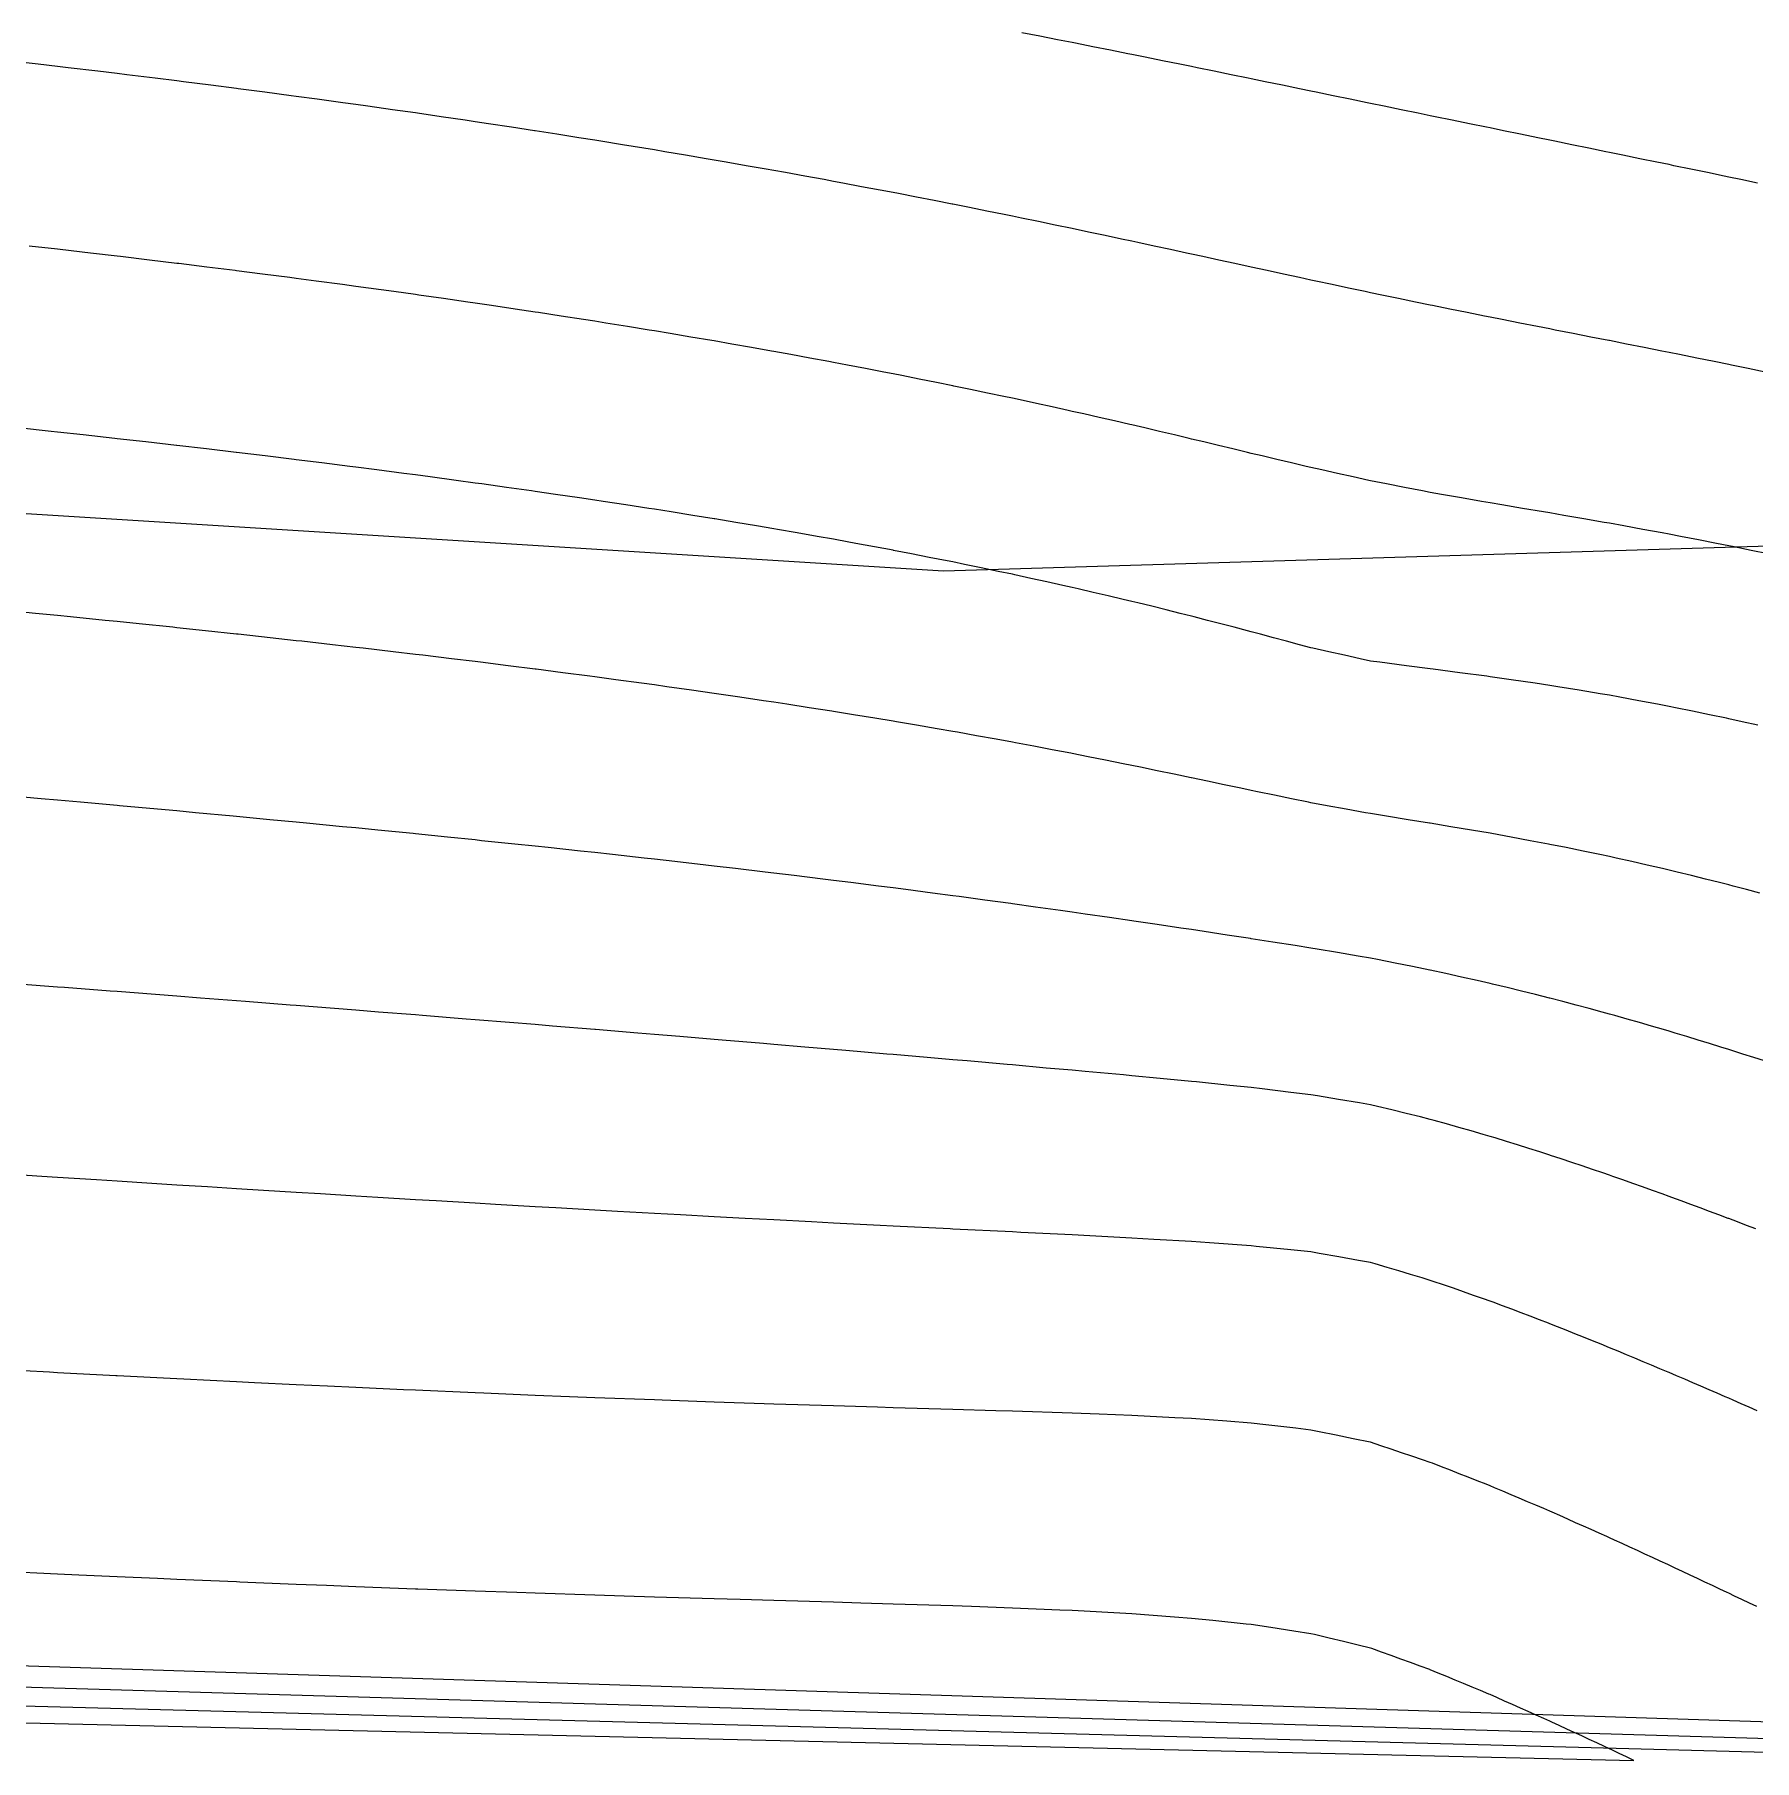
# Model space of a CAD drawing. Header units: metres. Extents: x 0 to 7092, y 40 to 458.
# Drawn here: x 5054.1 to 5114.6, y 40 to 100.8 of the extents above; entities that cross this region are included whole.
import ezdxf

# ---------------------------------------------------------------- set-up
doc = ezdxf.new("R2010")
doc.units = ezdxf.units.M

msp = doc.modelspace()

# ---------------------------------------------------------------- linework, layer by layer
at = {"color": 1}
msp.add_lwpolyline([(5021.657, 85.911), (5086.058, 81.876), (5086.058, 81.876), (5086.058, 81.876), (5086.058, 81.876), (5086.058, 81.876), (5086.058, 81.876), (5086.058, 81.876), (5086.058, 81.876), (5156.988, 84.03), (5156.988, 84.03), (5156.988, 84.03), (5156.988, 84.03), (5156.988, 84.03), (5156.988, 84.03), (5222.102, 84)], dxfattribs=at)
at = {"layer": 'Contour_Level_13'}
msp.add_lwpolyline([(5114.714, 95.529), (5114.132, 95.652), (5113.705, 95.742), (5113.548, 95.775), (5112.956, 95.898), (5112.365, 96.021), (5111.774, 96.144), (5111.604, 96.18), (5111.178, 96.267), (5110.58, 96.39), (5109.982, 96.514), (5109.503, 96.612), (5109.384, 96.637), (5108.783, 96.76), (5108.181, 96.883), (5107.58, 97.006), (5107.402, 97.043), (5106.979, 97.129), (5106.377, 97.252), (5105.775, 97.375), (5105.301, 97.473), (5105.174, 97.498), (5104.574, 97.622), (5103.974, 97.745), (5103.373, 97.868), (5103.2, 97.903), (5102.774, 97.991), (5102.176, 98.114), (5101.577, 98.237), (5101.098, 98.336), (5100.979, 98.36), (5100.382, 98.483), (5099.784, 98.607), (5099.186, 98.73), (5098.997, 98.769), (5098.589, 98.853), (5097.991, 98.976), (5097.392, 99.099), (5096.896, 99.201), (5096.792, 99.222), (5096.192, 99.345), (5095.59, 99.468), (5094.987, 99.592), (5094.795, 99.631), (5094.382, 99.715), (5093.775, 99.838), (5093.166, 99.961), (5092.694, 100.056), (5092.555, 100.084), (5091.94, 100.207), (5091.323, 100.33), (5090.704, 100.453), (5090.593, 100.476), (5090.079, 100.577), (5089.451, 100.7), (5088.822, 100.823)], dxfattribs=at)
at = {"layer": 'Contour_Level_14'}
msp.add_lwpolyline([(5114.982, 88.88), (5114.39, 89.003), (5113.799, 89.126), (5113.705, 89.146), (5113.191, 89.249), (5112.58, 89.372), (5111.97, 89.495), (5111.604, 89.57), (5111.355, 89.619), (5110.73, 89.742), (5110.107, 89.865), (5109.503, 89.984), (5109.484, 89.988), (5108.854, 90.111), (5108.225, 90.234), (5107.597, 90.357), (5107.402, 90.396), (5106.971, 90.48), (5106.347, 90.604), (5105.724, 90.727), (5105.301, 90.81), (5105.105, 90.85), (5104.493, 90.973), (5103.883, 91.096), (5103.273, 91.219), (5103.2, 91.234), (5102.678, 91.342), (5102.084, 91.465), (5101.49, 91.589), (5101.098, 91.67), (5100.902, 91.712), (5100.325, 91.835), (5099.747, 91.958), (5099.167, 92.081), (5098.997, 92.117), (5098.597, 92.204), (5098.029, 92.327), (5097.459, 92.45), (5096.896, 92.572), (5096.889, 92.574), (5096.324, 92.697), (5095.758, 92.82), (5095.19, 92.943), (5094.795, 93.028), (5094.622, 93.066), (5094.052, 93.189), (5093.482, 93.312), (5092.909, 93.435), (5092.694, 93.482), (5092.332, 93.559), (5091.753, 93.682), (5091.172, 93.805), (5090.593, 93.927), (5090.589, 93.928), (5089.997, 94.051), (5089.403, 94.174), (5088.807, 94.297), (5088.492, 94.362), (5088.204, 94.42), (5087.594, 94.544), (5086.982, 94.667), (5086.391, 94.785), (5086.368, 94.79), (5085.738, 94.913), (5085.107, 95.036), (5084.475, 95.159), (5084.29, 95.195), (5083.829, 95.282), (5083.176, 95.405), (5082.523, 95.529), (5082.189, 95.591), (5081.858, 95.652), (5081.182, 95.775), (5080.506, 95.898), (5080.087, 95.974), (5079.82, 96.021), (5079.119, 96.144), (5078.418, 96.267), (5077.986, 96.343), (5077.706, 96.39), (5076.98, 96.514), (5076.252, 96.637), (5075.885, 96.699), (5075.512, 96.76), (5074.758, 96.883), (5074.004, 97.006), (5073.784, 97.042), (5073.23, 97.129), (5072.448, 97.252), (5071.683, 97.373), (5071.666, 97.375), (5070.855, 97.498), (5070.045, 97.622), (5069.582, 97.692), (5069.221, 97.745), (5068.381, 97.868), (5067.541, 97.991), (5067.481, 98), (5066.672, 98.114), (5065.801, 98.237), (5065.38, 98.297), (5064.915, 98.36), (5064.013, 98.483), (5063.279, 98.584), (5063.105, 98.607), (5062.171, 98.73), (5061.237, 98.853), (5061.178, 98.861), (5060.272, 98.976), (5059.305, 99.099), (5059.076, 99.128), (5058.312, 99.222), (5057.312, 99.345), (5056.975, 99.387), (5056.288, 99.468), (5055.252, 99.592), (5054.874, 99.636), (5054.193, 99.715), (5053.121, 99.838)], dxfattribs=at)
at = {"layer": 'Contour_Level_15'}
msp.add_lwpolyline([(5115.088, 82.477), (5114.494, 82.601), (5113.9, 82.724), (5113.705, 82.764), (5113.279, 82.847), (5112.645, 82.97), (5112.01, 83.093), (5111.604, 83.172), (5111.36, 83.216), (5110.684, 83.339), (5110.008, 83.462), (5109.503, 83.555), (5109.323, 83.586), (5108.608, 83.709), (5107.897, 83.832), (5107.402, 83.918), (5107.181, 83.955), (5106.449, 84.078), (5105.723, 84.201), (5105.301, 84.273), (5105.005, 84.324), (5104.297, 84.447), (5103.596, 84.571), (5103.2, 84.641), (5102.926, 84.694), (5102.291, 84.817), (5101.661, 84.94), (5101.098, 85.05), (5101.041, 85.063), (5100.488, 85.186), (5099.933, 85.309), (5099.377, 85.432), (5098.997, 85.516), (5098.834, 85.556), (5098.319, 85.679), (5097.802, 85.802), (5097.281, 85.925), (5096.896, 86.015), (5096.762, 86.048), (5096.253, 86.171), (5095.742, 86.294), (5095.227, 86.417), (5094.795, 86.52), (5094.71, 86.541), (5094.191, 86.664), (5093.669, 86.787), (5093.146, 86.91), (5092.694, 87.016), (5092.618, 87.033), (5092.081, 87.156), (5091.541, 87.279), (5091, 87.402), (5090.593, 87.495), (5090.453, 87.526), (5089.893, 87.649), (5089.331, 87.772), (5088.767, 87.895), (5088.492, 87.955), (5088.192, 88.018), (5087.606, 88.141), (5087.019, 88.264), (5086.43, 88.387), (5086.391, 88.396), (5085.819, 88.511), (5085.205, 88.634), (5084.591, 88.757), (5084.29, 88.817), (5083.962, 88.88), (5083.32, 89.003), (5082.678, 89.126), (5082.189, 89.22), (5082.029, 89.249), (5081.357, 89.372), (5080.686, 89.495), (5080.087, 89.605), (5080.011, 89.619), (5079.309, 89.742), (5078.608, 89.865), (5077.986, 89.974), (5077.903, 89.988), (5077.171, 90.111), (5076.438, 90.234), (5075.885, 90.327), (5075.699, 90.357), (5074.935, 90.48), (5074.172, 90.604), (5073.784, 90.666), (5073.393, 90.727), (5072.598, 90.85), (5071.803, 90.973), (5071.683, 90.992), (5070.98, 91.096), (5070.153, 91.219), (5069.582, 91.304), (5069.316, 91.342), (5068.456, 91.465), (5067.597, 91.589), (5067.481, 91.605), (5066.709, 91.712), (5065.817, 91.835), (5065.38, 91.895), (5064.907, 91.958), (5063.982, 92.081), (5063.279, 92.175), (5063.049, 92.204), (5062.089, 92.327), (5061.178, 92.444), (5061.129, 92.45), (5060.135, 92.574), (5059.143, 92.697), (5059.076, 92.705), (5058.117, 92.82), (5057.09, 92.943), (5056.975, 92.957), (5056.031, 93.066), (5054.969, 93.189), (5054.874, 93.2), (5053.873, 93.312)], dxfattribs=at)
at = {"layer": 'Contour_Level_16'}
msp.add_lwpolyline([(5114.73, 76.444), (5114.182, 76.568), (5113.705, 76.674), (5113.625, 76.691), (5113.032, 76.814), (5112.435, 76.937), (5111.834, 77.06), (5111.604, 77.107), (5111.198, 77.183), (5110.539, 77.306), (5109.875, 77.429), (5109.503, 77.498), (5109.177, 77.553), (5108.436, 77.676), (5107.691, 77.799), (5107.402, 77.846), (5106.887, 77.922), (5106.045, 78.045), (5105.301, 78.153), (5105.187, 78.168), (5104.243, 78.291), (5103.296, 78.414), (5103.2, 78.427), (5102.357, 78.538), (5101.422, 78.661), (5101.098, 78.703), (5100.735, 78.784), (5100.18, 78.907), (5099.624, 79.03), (5099.07, 79.153), (5098.997, 79.169), (5098.599, 79.276), (5098.14, 79.399), (5097.682, 79.523), (5097.225, 79.646), (5096.896, 79.734), (5096.764, 79.769), (5096.294, 79.892), (5095.824, 80.015), (5095.355, 80.138), (5094.885, 80.261), (5094.795, 80.285), (5094.393, 80.384), (5093.897, 80.508), (5093.4, 80.631), (5092.904, 80.754), (5092.694, 80.806), (5092.389, 80.877), (5091.861, 81), (5091.334, 81.123), (5090.807, 81.246), (5090.593, 81.296), (5090.259, 81.369), (5089.698, 81.492), (5089.137, 81.616), (5088.578, 81.739), (5088.492, 81.758), (5087.987, 81.862), (5087.392, 81.985), (5086.798, 82.108), (5086.391, 82.193), (5086.192, 82.231), (5085.561, 82.354), (5084.932, 82.477), (5084.304, 82.601), (5084.29, 82.603), (5083.638, 82.724), (5082.973, 82.847), (5082.31, 82.97), (5082.189, 82.993), (5081.615, 83.093), (5080.914, 83.216), (5080.216, 83.339), (5080.087, 83.362), (5079.485, 83.462), (5078.749, 83.586), (5078.015, 83.709), (5077.986, 83.714), (5077.244, 83.832), (5076.473, 83.955), (5075.885, 84.049), (5075.694, 84.078), (5074.886, 84.201), (5074.081, 84.324), (5073.784, 84.37), (5073.251, 84.447), (5072.409, 84.571), (5071.683, 84.677), (5071.564, 84.694), (5070.685, 84.817), (5069.809, 84.94), (5069.582, 84.972), (5068.905, 85.063), (5067.993, 85.186), (5067.481, 85.256), (5067.066, 85.309), (5066.119, 85.432), (5065.38, 85.529), (5065.166, 85.556), (5064.183, 85.679), (5063.279, 85.792), (5063.201, 85.802), (5062.183, 85.925), (5061.178, 86.047), (5061.169, 86.048), (5060.117, 86.171), (5059.076, 86.293), (5059.068, 86.294), (5057.982, 86.417), (5056.975, 86.532), (5056.896, 86.541), (5055.776, 86.664), (5054.874, 86.763), (5054.652, 86.787), (5053.498, 86.91)], dxfattribs=at)
at = {"layer": 'Contour_Level_17'}
msp.add_lwpolyline([(5114.795, 70.535), (5114.332, 70.658), (5113.866, 70.781), (5113.705, 70.823), (5113.384, 70.904), (5112.891, 71.027), (5112.393, 71.15), (5111.891, 71.273), (5111.604, 71.343), (5111.373, 71.396), (5110.836, 71.52), (5110.294, 71.643), (5109.745, 71.766), (5109.503, 71.82), (5109.172, 71.889), (5108.578, 72.012), (5107.977, 72.135), (5107.402, 72.251), (5107.366, 72.258), (5106.71, 72.381), (5106.045, 72.505), (5105.37, 72.628), (5105.301, 72.64), (5104.652, 72.751), (5103.92, 72.874), (5103.2, 72.993), (5103.176, 72.997), (5102.421, 73.12), (5101.658, 73.243), (5101.098, 73.333), (5100.914, 73.366), (5100.242, 73.489), (5099.573, 73.613), (5098.997, 73.719), (5098.914, 73.736), (5098.308, 73.859), (5097.71, 73.982), (5097.12, 74.105), (5096.896, 74.152), (5096.529, 74.228), (5095.94, 74.351), (5095.36, 74.474), (5094.795, 74.596), (5094.785, 74.598), (5094.183, 74.721), (5093.587, 74.844), (5092.998, 74.967), (5092.694, 75.031), (5092.393, 75.09), (5091.771, 75.213), (5091.155, 75.336), (5090.593, 75.45), (5090.541, 75.459), (5089.886, 75.583), (5089.238, 75.706), (5088.595, 75.829), (5088.492, 75.849), (5087.914, 75.952), (5087.23, 76.075), (5086.552, 76.198), (5086.391, 76.228), (5085.838, 76.321), (5085.118, 76.444), (5084.403, 76.568), (5084.29, 76.587), (5083.649, 76.691), (5082.891, 76.814), (5082.189, 76.929), (5082.136, 76.937), (5081.337, 77.06), (5080.543, 77.183), (5080.087, 77.254), (5079.732, 77.306), (5078.897, 77.429), (5078.068, 77.553), (5077.986, 77.565), (5077.197, 77.676), (5076.327, 77.799), (5075.885, 77.862), (5075.437, 77.922), (5074.528, 78.045), (5073.784, 78.146), (5073.615, 78.168), (5072.666, 78.291), (5071.724, 78.414), (5071.683, 78.42), (5070.741, 78.538), (5069.761, 78.661), (5069.582, 78.683), (5068.748, 78.784), (5067.732, 78.907), (5067.481, 78.937), (5066.687, 79.03), (5065.636, 79.153), (5065.38, 79.183), (5064.557, 79.276), (5063.472, 79.399), (5063.279, 79.421), (5062.356, 79.523), (5061.239, 79.646), (5061.178, 79.652), (5060.086, 79.769), (5059.076, 79.877), (5058.931, 79.892), (5057.745, 80.015), (5056.975, 80.095), (5056.55, 80.138), (5055.334, 80.261), (5054.874, 80.308), (5054.098, 80.384), (5052.852, 80.508)], dxfattribs=at)
at = {"layer": 'Contour_Level_18'}
msp.add_lwpolyline([(5114.966, 64.625), (5114.586, 64.748), (5114.204, 64.871), (5113.819, 64.994), (5113.705, 65.03), (5113.427, 65.117), (5113.03, 65.24), (5112.63, 65.363), (5112.227, 65.486), (5111.82, 65.61), (5111.604, 65.675), (5111.406, 65.733), (5110.984, 65.856), (5110.558, 65.979), (5110.128, 66.102), (5109.694, 66.225), (5109.503, 66.279), (5109.248, 66.348), (5108.793, 66.471), (5108.333, 66.595), (5107.868, 66.718), (5107.402, 66.84), (5107.398, 66.841), (5106.905, 66.964), (5106.406, 67.087), (5105.901, 67.21), (5105.391, 67.333), (5105.301, 67.355), (5104.852, 67.456), (5104.302, 67.58), (5103.746, 67.703), (5103.2, 67.822), (5103.183, 67.826), (5102.574, 67.949), (5101.961, 68.072), (5101.343, 68.195), (5101.098, 68.243), (5100.659, 68.318), (5099.936, 68.441), (5099.215, 68.565), (5098.997, 68.602), (5098.442, 68.688), (5097.654, 68.811), (5096.896, 68.931), (5096.874, 68.934), (5096.051, 69.057), (5095.242, 69.18), (5094.795, 69.249), (5094.422, 69.303), (5093.585, 69.426), (5092.762, 69.55), (5092.694, 69.56), (5091.901, 69.673), (5091.05, 69.796), (5090.593, 69.863), (5090.185, 69.919), (5089.302, 70.042), (5088.492, 70.157), (5088.429, 70.165), (5087.512, 70.288), (5086.609, 70.411), (5086.391, 70.441), (5085.672, 70.535), (5084.733, 70.658), (5084.29, 70.716), (5083.775, 70.781), (5082.8, 70.904), (5082.189, 70.982), (5081.815, 71.027), (5080.804, 71.15), (5080.087, 71.238), (5079.788, 71.273), (5078.742, 71.396), (5077.986, 71.486), (5077.692, 71.52), (5076.611, 71.643), (5075.885, 71.726), (5075.525, 71.766), (5074.411, 71.889), (5073.784, 71.959), (5073.286, 72.012), (5072.141, 72.135), (5071.683, 72.185), (5070.977, 72.258), (5069.802, 72.381), (5069.582, 72.405), (5068.597, 72.505), (5067.481, 72.619), (5067.39, 72.628), (5066.15, 72.751), (5065.38, 72.828), (5064.902, 72.874), (5063.636, 72.997), (5063.279, 73.032), (5062.349, 73.12), (5061.178, 73.232), (5061.054, 73.243), (5059.732, 73.366), (5059.076, 73.428), (5058.399, 73.489), (5057.054, 73.613), (5056.975, 73.62), (5055.683, 73.736), (5054.874, 73.808), (5054.302, 73.859), (5052.908, 73.982)], dxfattribs=at)
at = {"layer": 'Contour_Level_19'}
for points in [[(3386.6, 96.997), (5157.424, 40)], [(5114.653, 58.715), (5114.332, 58.838), (5114.01, 58.961), (5113.705, 59.077), (5113.686, 59.084), (5113.36, 59.207), (5113.032, 59.33), (5112.702, 59.453), (5112.37, 59.577), (5112.036, 59.7), (5111.7, 59.823), (5111.604, 59.858), (5111.361, 59.946), (5111.018, 60.069), (5110.674, 60.192), (5110.327, 60.315), (5109.978, 60.438), (5109.627, 60.562), (5109.503, 60.605), (5109.27, 60.685), (5108.908, 60.808), (5108.545, 60.931), (5108.178, 61.054), (5107.809, 61.177), (5107.436, 61.3), (5107.402, 61.312), (5107.052, 61.423), (5106.664, 61.547), (5106.272, 61.67), (5105.877, 61.793), (5105.479, 61.916), (5105.301, 61.971), (5105.065, 62.039), (5104.638, 62.162), (5104.207, 62.285), (5103.772, 62.408), (5103.333, 62.532), (5103.2, 62.569), (5102.853, 62.655), (5102.353, 62.778), (5101.849, 62.901), (5101.341, 63.024), (5101.098, 63.082), (5100.709, 63.147), (5099.968, 63.27), (5099.23, 63.393), (5098.997, 63.432), (5098.292, 63.517), (5097.276, 63.64), (5096.896, 63.686), (5096.148, 63.763), (5094.968, 63.886), (5094.795, 63.904), (5093.689, 64.009), (5092.694, 64.105), (5092.394, 64.132), (5091.048, 64.255), (5090.593, 64.298), (5089.679, 64.378), (5088.492, 64.485), (5088.303, 64.502), (5086.898, 64.625), (5086.391, 64.67), (5085.484, 64.748), (5084.29, 64.852), (5084.068, 64.871), (5082.63, 64.994), (5082.189, 65.032), (5081.183, 65.117), (5080.087, 65.211), (5079.732, 65.24), (5078.267, 65.363), (5077.986, 65.387), (5076.787, 65.486), (5075.885, 65.562), (5075.302, 65.61), (5073.811, 65.733), (5073.784, 65.735), (5072.299, 65.856), (5071.683, 65.906), (5070.781, 65.979), (5069.582, 66.076), (5069.258, 66.102), (5067.723, 66.225), (5067.481, 66.245), (5066.174, 66.348), (5065.38, 66.412), (5064.62, 66.471), (5063.279, 66.578), (5063.06, 66.595), (5061.488, 66.718), (5061.178, 66.742), (5059.906, 66.841), (5059.076, 66.906), (5058.318, 66.964), (5056.975, 67.068), (5056.724, 67.087), (5055.121, 67.21), (5054.874, 67.229), (5053.507, 67.333)]]:
    msp.add_lwpolyline(points, dxfattribs=at)
at = {"layer": 'Contour_Level_20'}
for points in [[(3386.6, 91.76), (5141.495, 40)], [(5114.707, 52.312), (5114.427, 52.435), (5114.146, 52.559), (5113.864, 52.682), (5113.705, 52.751), (5113.581, 52.805), (5113.297, 52.928), (5113.013, 53.051), (5112.727, 53.174), (5112.441, 53.297), (5112.154, 53.42), (5111.866, 53.544), (5111.604, 53.655), (5111.577, 53.667), (5111.284, 53.79), (5110.991, 53.913), (5110.698, 54.036), (5110.403, 54.159), (5110.107, 54.282), (5109.81, 54.405), (5109.512, 54.529), (5109.503, 54.532), (5109.209, 54.652), (5108.904, 54.775), (5108.598, 54.898), (5108.291, 55.021), (5107.983, 55.144), (5107.674, 55.267), (5107.402, 55.375), (5107.362, 55.39), (5107.041, 55.514), (5106.718, 55.637), (5106.394, 55.76), (5106.069, 55.883), (5105.743, 56.006), (5105.415, 56.129), (5105.301, 56.172), (5105.072, 56.252), (5104.721, 56.375), (5104.368, 56.498), (5104.014, 56.622), (5103.659, 56.745), (5103.302, 56.868), (5103.2, 56.903), (5102.908, 56.991), (5102.498, 57.114), (5102.088, 57.237), (5101.675, 57.36), (5101.26, 57.483), (5101.098, 57.531), (5100.674, 57.607), (5099.98, 57.73), (5099.287, 57.853), (5098.997, 57.904), (5098.287, 57.976), (5097.066, 58.099), (5096.896, 58.116), (5095.424, 58.222), (5094.795, 58.268), (5093.471, 58.345), (5092.694, 58.391), (5091.219, 58.468), (5090.593, 58.502), (5088.787, 58.592), (5088.492, 58.606), (5086.391, 58.71), (5086.296, 58.715), (5084.29, 58.815), (5083.828, 58.838), (5082.189, 58.921), (5081.421, 58.961), (5080.087, 59.031), (5079.08, 59.084), (5077.986, 59.143), (5076.803, 59.207), (5075.885, 59.258), (5074.584, 59.33), (5073.784, 59.375), (5072.416, 59.453), (5071.683, 59.496), (5070.292, 59.577), (5069.582, 59.618), (5068.205, 59.7), (5067.481, 59.743), (5066.152, 59.823), (5065.38, 59.87), (5064.127, 59.946), (5063.279, 59.998), (5062.127, 60.069), (5061.178, 60.128), (5060.149, 60.192), (5059.076, 60.259), (5058.19, 60.315), (5056.975, 60.392), (5056.248, 60.438), (5054.874, 60.526), (5054.321, 60.562), (5052.773, 60.661)]]:
    msp.add_lwpolyline(points, dxfattribs=at)
at = {"layer": 'Contour_Level_21'}
for points in [[(3386.6, 86.315), (5125.999, 40)], [(5114.689, 45.417), (5114.43, 45.541), (5114.171, 45.664), (5113.912, 45.787), (5113.705, 45.885), (5113.653, 45.91), (5113.391, 46.033), (5113.129, 46.156), (5112.867, 46.279), (5112.605, 46.402), (5112.343, 46.526), (5112.081, 46.649), (5111.819, 46.772), (5111.604, 46.873), (5111.556, 46.895), (5111.289, 47.018), (5111.022, 47.141), (5110.755, 47.264), (5110.488, 47.387), (5110.221, 47.511), (5109.953, 47.634), (5109.686, 47.757), (5109.503, 47.841), (5109.416, 47.88), (5109.14, 48.003), (5108.865, 48.126), (5108.59, 48.249), (5108.314, 48.372), (5108.038, 48.495), (5107.762, 48.619), (5107.486, 48.742), (5107.402, 48.779), (5107.201, 48.865), (5106.912, 48.988), (5106.623, 49.111), (5106.333, 49.234), (5106.044, 49.357), (5105.754, 49.48), (5105.463, 49.604), (5105.301, 49.673), (5105.163, 49.727), (5104.848, 49.85), (5104.534, 49.973), (5104.22, 50.096), (5103.905, 50.219), (5103.59, 50.342), (5103.275, 50.465), (5103.2, 50.495), (5102.92, 50.589), (5102.554, 50.712), (5102.189, 50.835), (5101.824, 50.958), (5101.457, 51.081), (5101.098, 51.201), (5101.082, 51.204), (5100.485, 51.327), (5099.887, 51.45), (5099.289, 51.574), (5098.997, 51.634), (5098.46, 51.697), (5097.404, 51.82), (5096.896, 51.879), (5096.04, 51.943), (5094.795, 52.036), (5094.207, 52.066), (5092.694, 52.144), (5091.542, 52.189), (5090.593, 52.226), (5088.492, 52.295), (5087.906, 52.312), (5086.391, 52.357), (5084.29, 52.419), (5083.734, 52.435), (5082.189, 52.482), (5080.087, 52.548), (5079.754, 52.559), (5077.986, 52.617), (5076.16, 52.682), (5075.885, 52.691), (5073.784, 52.77), (5072.903, 52.805), (5071.683, 52.853), (5069.882, 52.928), (5069.582, 52.94), (5067.481, 53.032), (5067.055, 53.051), (5065.38, 53.127), (5064.375, 53.174), (5063.279, 53.226), (5061.805, 53.297), (5061.178, 53.328), (5059.326, 53.42), (5059.076, 53.433), (5056.975, 53.541), (5056.924, 53.544), (5054.874, 53.651), (5054.587, 53.667), (5052.773, 53.764)]]:
    msp.add_lwpolyline(points, dxfattribs=at)
at = {"layer": 'Contour_Level_22'}
msp.add_lwpolyline([(3386.6, 80.452), (5110.368, 40), (5110.109, 40.123), (5109.851, 40.246), (5109.593, 40.369), (5109.503, 40.412), (5109.329, 40.492), (5109.063, 40.616), (5108.797, 40.739), (5108.531, 40.862), (5108.266, 40.985), (5108.001, 41.108), (5107.737, 41.231), (5107.473, 41.354), (5107.402, 41.388), (5107.199, 41.477), (5106.922, 41.601), (5106.645, 41.724), (5106.369, 41.847), (5106.093, 41.97), (5105.817, 42.093), (5105.542, 42.216), (5105.301, 42.324), (5105.264, 42.339), (5104.966, 42.462), (5104.668, 42.586), (5104.37, 42.709), (5104.073, 42.832), (5103.776, 42.955), (5103.48, 43.078), (5103.2, 43.195), (5103.181, 43.201), (5102.838, 43.324), (5102.497, 43.447), (5102.157, 43.571), (5101.818, 43.694), (5101.48, 43.817), (5101.143, 43.94), (5101.098, 43.956), (5100.659, 44.063), (5100.149, 44.186), (5099.637, 44.309), (5099.124, 44.432), (5098.997, 44.463), (5098.392, 44.556), (5097.584, 44.679), (5096.896, 44.783), (5096.719, 44.802), (5095.546, 44.925), (5094.795, 45.003), (5094.195, 45.048), (5092.694, 45.16), (5092.484, 45.171), (5090.593, 45.275), (5090.157, 45.294), (5088.492, 45.366), (5087.05, 45.417), (5086.391, 45.441), (5084.29, 45.507), (5083.152, 45.541), (5082.189, 45.569), (5080.087, 45.629), (5078.907, 45.664), (5077.986, 45.69), (5075.885, 45.753), (5074.817, 45.787), (5073.784, 45.819), (5071.683, 45.888), (5071.044, 45.91), (5069.582, 45.96), (5067.562, 46.033), (5067.481, 46.036), (5065.38, 46.115), (5064.338, 46.156), (5063.279, 46.198), (5061.287, 46.279), (5061.178, 46.284), (5059.076, 46.373), (5058.397, 46.402), (5056.975, 46.465), (5055.622, 46.526), (5054.874, 46.559), (5052.94, 46.649)], dxfattribs=at)

doc.saveas('drawing.dxf')
